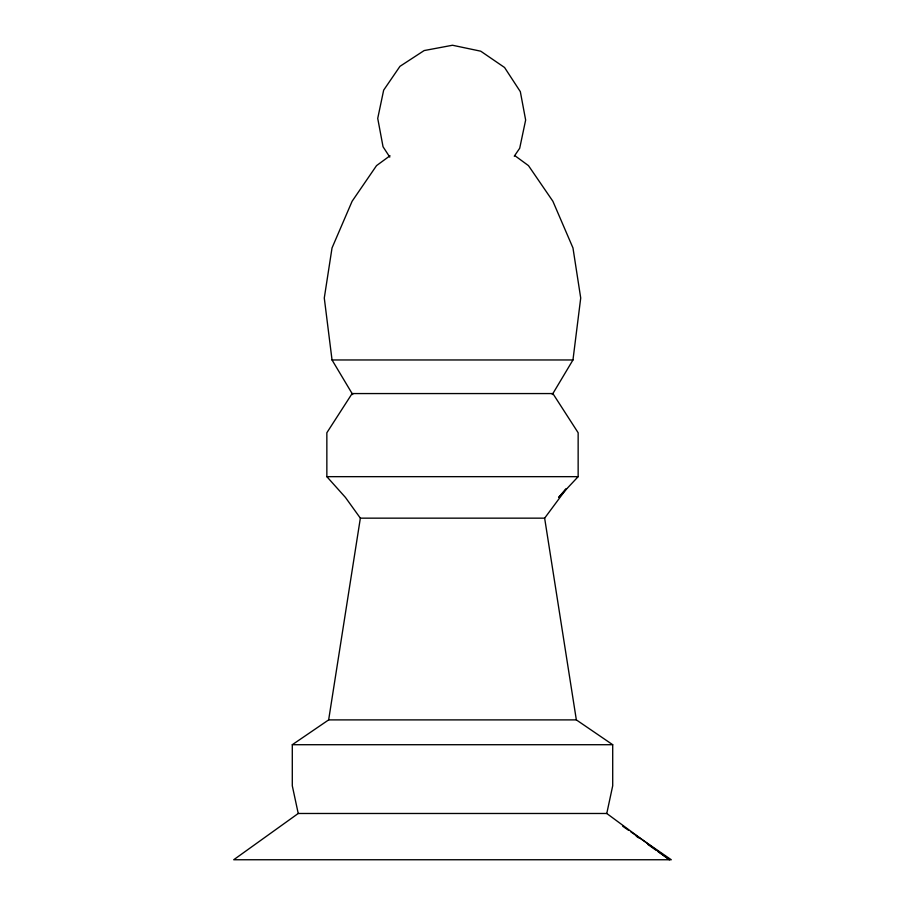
<?xml version="1.0" encoding="UTF-8"?>
<svg xmlns="http://www.w3.org/2000/svg" width="905" height="905" viewBox="0 0 905 905"><rect width="100%" height="100%" fill="white"/><g stroke="black" fill="none" stroke-linecap="round" stroke-linejoin="round"><path stroke-width="1.36" d="M552.288 394.569L572.967 359.964L580.716 298.017L572.967 247.936L552.887 201.261L528.475 165.626L515.002 155.762M630.796 831.831L671.284 859.75L233.716 859.75L298.231 813.482L292.292 785.789L292.292 744.713L328.651 719.894L360.36 518.158L345.427 497.411L326.852 476.664L326.852 432.748L352.113 393.562L552.887 393.562L578.148 432.748L578.148 476.664L558.702 497.411L565.636 489.107M658.037 851.628L669.496 859.75L606.769 813.482L612.708 785.789L612.708 744.713L576.349 719.894L328.651 719.894M514.266 156.203L519.696 148.262L525.647 120.026L520.33 91.654L504.56 67.49L480.736 51.189L452.5 45.25L424.14 50.567L399.965 66.337L383.663 90.149L377.724 118.385L383.041 146.757L389.795 157.108M576.349 719.894L544.64 518.158L566.507 488.677M389.998 155.762L376.525 165.626L352.113 201.261L332.033 247.936L324.284 298.017L332.033 359.964L352.712 394.569M332.033 359.964L572.967 359.964M326.852 476.664L578.148 476.664M360.36 518.158L544.64 518.158M292.292 744.713L612.708 744.713M298.231 813.482L606.769 813.482M622.697 826.242L628.489 830.236M636.272 836.209L638.557 837.826M647.72 844.331L655.74 850.01"/></g></svg>
